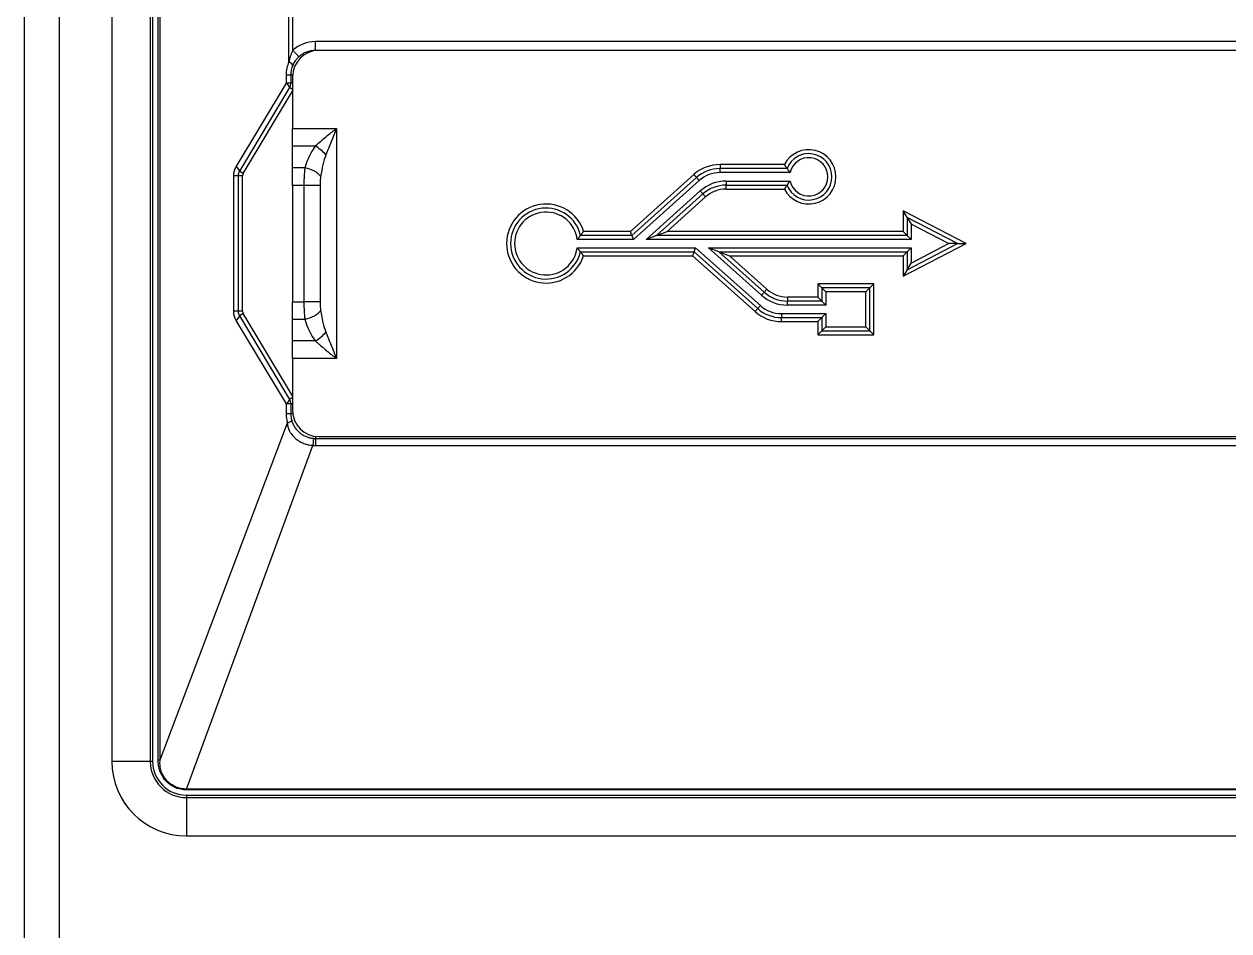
# Model space of a CAD drawing. Header units: millimetres. Extents: x -36 to 4467, y 2 to 3322.
# Drawn here: x 2493.3 to 2561.9, y 1586.6 to 1638.3 of the extents above; entities that cross this region are included whole.
import ezdxf

# ---------------------------------------------------------------- set-up
doc = ezdxf.new("R2010")
doc.units = ezdxf.units.MM

msp = doc.modelspace()

# ---------------------------------------------------------------- linework, layer by layer
for p, q in [((2493.273, 1916.047), (2493.273, 1498.547)), ((2495.273, 1916.047), (2495.273, 1498.547)), ((2498.273, 1815.797), (2498.273, 1596.297)), ((2500.46, 1815.797), (2500.46, 1596.297)), ((2500.598, 1815.797), (2500.598, 1596.297)), ((2500.91, 1596.393), (2500.91, 1815.701)), ((2501.028, 1596.393), (2501.028, 1815.701)), ((2508.362, 1636.147), (2508.362, 1640.447)), ((2508.598, 1636.806), (2508.598, 1639.788)), ((2596.673, 1637.297), (2509.873, 1637.297)), ((2509.873, 1636.797), (2509.873, 1637.297)), ((2508.933, 1636.435), (2508.598, 1636.806)), ((2509.873, 1636.784), (2509.873, 1636.797)), ((2510.073, 1636.797), (2509.873, 1636.797)), ((2596.473, 1636.797), (2510.073, 1636.797)), ((2508.473, 1635.397), (2508.208, 1635.397)), ((2508.208, 1635.397), (2508.208, 1634.936)), ((2508.576, 1635.397), (2508.473, 1635.397)), ((2508.473, 1635.397), (2508.473, 1634.936)), ((2508.573, 1635.297), (2508.573, 1632.348)), ((2508.208, 1634.936), (2505.35, 1630.173)), ((2508.401, 1634.678), (2505.544, 1629.916)), ((2505.758, 1629.787), (2508.573, 1634.478)), ((2508.473, 1634.936), (2508.208, 1634.936)), ((2508.573, 1634.576), (2508.401, 1634.678)), ((2508.573, 1634.936), (2508.473, 1634.936)), ((2508.573, 1631.348), (2508.573, 1632.348)), ((2508.573, 1632.348), (2511.073, 1632.348)), ((2511.073, 1632.348), (2511.073, 1619.246)), ((2508.573, 1630.111), (2508.573, 1631.348)), ((2509.87, 1631.348), (2508.573, 1631.348)), ((2536.614, 1630.297), (2532.941, 1630.297)), ((2532.941, 1630.297), (2532.941, 1630.068)), ((2505.473, 1629.659), (2505.208, 1629.659)), ((2505.208, 1629.659), (2505.208, 1621.936)), ((2505.723, 1629.659), (2505.473, 1629.659)), ((2505.473, 1629.659), (2505.473, 1621.936)), ((2505.758, 1629.787), (2505.544, 1629.916)), ((2505.723, 1621.936), (2505.723, 1629.659)), ((2509.279, 1630.111), (2508.573, 1630.111)), ((2508.573, 1629.111), (2508.573, 1630.111)), ((2531.441, 1629.724), (2527.827, 1626.492)), ((2531.594, 1629.553), (2527.915, 1626.262)), ((2531.441, 1629.724), (2531.594, 1629.553)), ((2531.747, 1629.383), (2531.594, 1629.553)), ((2536.763, 1630.068), (2532.941, 1630.068)), ((2532.941, 1629.839), (2532.941, 1630.068)), ((2536.932, 1629.839), (2532.941, 1629.839)), ((2508.573, 1629.111), (2508.573, 1622.483)), ((2509.218, 1629.111), (2508.573, 1629.111)), ((2510.146, 1629.111), (2509.218, 1629.111)), ((2509.218, 1629.111), (2509.218, 1622.483)), ((2510.146, 1629.111), (2510.146, 1622.483)), ((2531.747, 1629.383), (2528.002, 1626.033)), ((2533.285, 1629.355), (2533.285, 1629.126)), ((2533.285, 1629.355), (2536.932, 1629.355)), ((2533.285, 1628.897), (2533.285, 1629.126)), ((2533.285, 1629.126), (2536.763, 1629.126)), ((2533.285, 1628.897), (2536.614, 1628.897)), ((2528.727, 1626.033), (2531.813, 1628.793)), ((2529.327, 1626.262), (2531.966, 1628.622)), ((2529.927, 1626.492), (2532.118, 1628.452)), ((2531.813, 1628.793), (2531.966, 1628.622)), ((2532.118, 1628.452), (2531.966, 1628.622)), ((2543.373, 1627.652), (2543.373, 1626.492)), ((2546.966, 1625.798), (2543.373, 1627.652)), ((2543.602, 1627.276), (2543.373, 1627.652)), ((2543.602, 1627.276), (2543.602, 1626.262)), ((2543.602, 1627.276), (2543.831, 1626.9)), ((2546.468, 1625.797), (2543.602, 1627.276)), ((2543.831, 1626.9), (2543.831, 1626.033)), ((2545.97, 1625.796), (2543.831, 1626.9)), ((2527.915, 1626.262), (2524.989, 1626.262)), ((2527.827, 1626.492), (2525.163, 1626.492)), ((2527.915, 1626.262), (2527.827, 1626.492)), ((2527.915, 1626.262), (2528.002, 1626.033)), ((2529.327, 1626.262), (2528.727, 1626.033)), ((2529.327, 1626.262), (2529.927, 1626.492)), ((2543.602, 1626.262), (2529.327, 1626.262)), ((2543.373, 1626.492), (2529.927, 1626.492)), ((2543.602, 1626.262), (2543.373, 1626.492)), ((2543.602, 1626.262), (2543.831, 1626.033)), ((2524.797, 1625.55), (2531.549, 1625.55)), ((2528.002, 1626.033), (2524.799, 1626.033)), ((2543.831, 1626.033), (2528.727, 1626.033)), ((2531.462, 1625.321), (2531.549, 1625.55)), ((2531.549, 1625.55), (2535.241, 1622.26)), ((2535.306, 1622.849), (2532.276, 1625.55)), ((2532.276, 1625.55), (2543.831, 1625.55)), ((2532.877, 1625.321), (2532.276, 1625.55)), ((2543.373, 1623.93), (2546.966, 1625.798)), ((2543.602, 1624.307), (2546.468, 1625.797)), ((2543.602, 1625.321), (2543.831, 1625.55)), ((2543.831, 1624.685), (2545.97, 1625.796)), ((2543.831, 1625.55), (2543.831, 1624.685)), ((2546.468, 1625.797), (2545.97, 1625.796)), ((2546.468, 1625.797), (2546.966, 1625.798)), ((2524.986, 1625.321), (2531.462, 1625.321)), ((2525.159, 1625.092), (2531.375, 1625.092)), ((2531.462, 1625.321), (2531.375, 1625.092)), ((2531.375, 1625.092), (2534.936, 1621.918)), ((2531.462, 1625.321), (2535.088, 1622.089)), ((2532.877, 1625.321), (2533.479, 1625.092)), ((2535.459, 1623.02), (2532.877, 1625.321)), ((2532.877, 1625.321), (2543.602, 1625.321)), ((2535.611, 1623.191), (2533.479, 1625.092)), ((2533.479, 1625.092), (2543.373, 1625.092)), ((2543.602, 1625.321), (2543.373, 1625.092)), ((2543.373, 1625.092), (2543.373, 1623.93)), ((2543.602, 1625.321), (2543.602, 1624.307)), ((2543.602, 1624.307), (2543.373, 1623.93)), ((2543.602, 1624.307), (2543.831, 1624.685)), ((2541.714, 1623.497), (2538.514, 1623.497)), ((2538.743, 1623.268), (2538.514, 1623.497)), ((2538.514, 1623.497), (2538.514, 1622.747)), ((2541.485, 1623.268), (2541.714, 1623.497)), ((2541.714, 1620.597), (2541.714, 1623.497)), ((2535.306, 1622.849), (2535.459, 1623.02)), ((2535.611, 1623.191), (2535.459, 1623.02)), ((2538.514, 1622.747), (2536.776, 1622.747)), ((2536.776, 1622.747), (2536.776, 1622.518)), ((2538.743, 1622.518), (2538.514, 1622.747)), ((2541.485, 1623.268), (2538.743, 1623.268)), ((2538.743, 1623.268), (2538.972, 1623.039)), ((2538.743, 1623.268), (2538.743, 1622.518)), ((2541.255, 1623.039), (2538.972, 1623.039)), ((2538.972, 1623.039), (2538.972, 1622.289)), ((2541.485, 1623.268), (2541.255, 1623.039)), ((2541.255, 1621.055), (2541.255, 1623.039)), ((2541.485, 1620.826), (2541.485, 1623.268)), ((2508.573, 1622.483), (2509.218, 1622.483)), ((2508.573, 1621.483), (2508.573, 1622.483)), ((2510.146, 1622.483), (2509.218, 1622.483)), ((2534.936, 1621.918), (2535.088, 1622.089)), ((2535.241, 1622.26), (2535.088, 1622.089)), ((2538.743, 1622.518), (2536.776, 1622.518)), ((2536.776, 1622.289), (2536.776, 1622.518)), ((2538.972, 1622.289), (2536.776, 1622.289)), ((2538.743, 1622.518), (2538.972, 1622.289)), ((2505.473, 1621.936), (2505.208, 1621.936)), ((2505.35, 1621.421), (2508.208, 1616.659)), ((2505.723, 1621.936), (2505.473, 1621.936)), ((2505.758, 1621.807), (2505.544, 1621.678)), ((2505.544, 1621.678), (2508.401, 1616.916)), ((2508.573, 1617.116), (2505.758, 1621.807)), ((2508.573, 1620.246), (2508.573, 1621.483)), ((2508.573, 1621.483), (2509.279, 1621.483)), ((2536.433, 1621.805), (2538.972, 1621.805)), ((2536.433, 1621.805), (2536.433, 1621.576)), ((2536.433, 1621.347), (2536.433, 1621.576)), ((2536.433, 1621.576), (2538.743, 1621.576)), ((2536.433, 1621.347), (2538.514, 1621.347)), ((2538.743, 1621.576), (2538.514, 1621.347)), ((2538.514, 1621.347), (2538.514, 1620.597)), ((2538.743, 1621.576), (2538.972, 1621.805)), ((2538.743, 1621.576), (2538.743, 1620.826)), ((2538.972, 1621.805), (2538.972, 1621.055)), ((2538.743, 1620.826), (2538.514, 1620.597)), ((2538.743, 1620.826), (2538.972, 1621.055)), ((2538.743, 1620.826), (2541.485, 1620.826)), ((2538.972, 1621.055), (2541.255, 1621.055)), ((2541.485, 1620.826), (2541.255, 1621.055)), ((2541.485, 1620.826), (2541.714, 1620.597)), ((2508.573, 1619.246), (2508.573, 1620.246)), ((2509.87, 1620.246), (2508.573, 1620.246)), ((2538.514, 1620.597), (2541.714, 1620.597)), ((2508.573, 1619.246), (2508.573, 1616.297)), ((2511.073, 1619.246), (2508.573, 1619.246)), ((2508.473, 1616.659), (2508.208, 1616.659)), ((2508.208, 1616.659), (2508.208, 1616.097)), ((2508.573, 1617.019), (2508.401, 1616.916)), ((2508.573, 1616.659), (2508.473, 1616.659)), ((2508.473, 1616.659), (2508.473, 1616.097)), ((2508.473, 1616.097), (2508.208, 1616.097)), ((2508.586, 1616.097), (2508.473, 1616.097)), ((2501.028, 1596.393), (2508.279, 1615.584)), ((2509.873, 1614.811), (2509.873, 1614.697)), ((2509.873, 1614.697), (2509.873, 1614.295)), ((2509.873, 1614.697), (2596.673, 1614.697)), ((2510.073, 1614.797), (2596.473, 1614.797)), ((2502.531, 1594.721), (2509.727, 1614.301)), ((2509.873, 1614.295), (2596.673, 1614.295)), ((2500.46, 1596.297), (2498.273, 1596.297)), ((2500.598, 1596.297), (2500.46, 1596.297)), ((2500.91, 1596.393), (2501.028, 1596.393)), ((2604.014, 1594.721), (2502.531, 1594.721)), ((2502.531, 1594.672), (2502.531, 1594.721)), ((2604.014, 1594.672), (2502.531, 1594.672)), ((2502.523, 1594.373), (2502.523, 1594.234)), ((2502.523, 1594.373), (2604.023, 1594.373)), ((2502.523, 1594.234), (2502.523, 1592.047)), ((2502.523, 1594.234), (2604.023, 1594.234)), ((2502.523, 1592.047), (2604.023, 1592.047))]:
    msp.add_line(p, q)
for centre, radius, start, end in [((2509.873, 1635.397), 1.9, 90, 132.14836), ((2510.073, 1635.297), 1.5, 90, 180), ((2509.873, 1635.397), 1.4, 90, 132.14836), ((2510.108, 1635.397), 1.9, 156.74121, 180), ((2509.873, 1635.397), 1.4, 156.74121, 180), ((2507.973, 1634.936), 0.5, 329.03624, 0), ((2537.997, 1629.597), 1.55, 206.84721, 153.15279), ((2537.997, 1629.597), 1.321, 200.8845, 159.1155), ((2532.941, 1628.047), 2.25, 90, 131.81032), ((2537.997, 1629.597), 1.092, 192.79292, 167.20708), ((2506.208, 1629.659), 1, 149.03624, 180), ((2505.973, 1629.659), 0.25, 149.03624, 180), ((2532.941, 1628.047), 2.021, 90, 131.81032), ((2532.941, 1628.047), 1.792, 90, 131.81032), ((2533.285, 1627.147), 2.208, 90, 131.81032), ((2533.285, 1627.147), 1.979, 90, 131.81032), ((2533.285, 1627.147), 1.75, 90, 131.81032), ((2523.023, 1625.797), 2.25, 17.97648, 341.72394), ((2523.023, 1625.797), 2.021, 13.31107, 346.36296), ((2523.023, 1625.797), 1.792, 7.57364, 352.06554), ((2536.776, 1624.497), 2.208, 228.28743, 270), ((2536.776, 1624.497), 1.979, 228.28743, 270), ((2536.776, 1624.497), 1.75, 228.28743, 270), ((2536.433, 1623.597), 2.021, 228.28743, 270), ((2536.433, 1623.597), 1.792, 228.28743, 270), ((2506.208, 1621.936), 1, 180, 210.96376), ((2505.973, 1621.936), 0.25, 180, 210.96376), ((2536.433, 1623.597), 2.25, 228.28743, 270), ((2507.973, 1616.659), 0.5, 0, 30.96376), ((2510.108, 1616.097), 1.9, 180, 195.6791), ((2510.073, 1616.297), 1.5, 180, 270), ((2502.523, 1596.297), 4.25, 180, 270), ((2502.523, 1596.297), 2.063, 180, 270), ((2502.523, 1596.297), 1.924, 180, 270)]:
    msp.add_arc(centre, radius, start, end)
for centre, major_axis, ratio, start_param, end_param in [((2508.127, 1636.147), (-0.459, 0.197), 0.206084, 3.141593, 4.265298), ((2507.973, 1634.936), (0.429, -0.257), 0.264616, 0, 1.155429), ((2511.073, 1628.58), (0, 3.464), 0.57735, 0.645103, 1.112983), ((2509.87, 1630.848), (0.793, -0.609), 0.416451, 1.073503, 1.880061), ((2511.073, 1628.08), (0, 3.464), 0.288675, 0.645103, 1.112983), ((2505.115, 1630.173), (0.429, -0.257), 0.264616, 0, 1.155429), ((2505.973, 1629.659), (0.144, 0.479), 1, 1.322208, 1.862627), ((2509.279, 1629.611), (0.962, -0.274), 0.485484, 0.530036, 1.708037), ((2505.115, 1621.421), (0.429, 0.257), 0.264616, 5.127756, 6.283185), ((2505.973, 1621.936), (-0.144, 0.479), 1, 1.278967, 1.819386), ((2509.279, 1621.983), (0.962, 0.274), 0.485484, 4.575148, 5.75315), ((2511.073, 1623.014), (0, 3.464), 0.57735, 2.028609, 2.49649), ((2511.073, 1623.514), (0, 3.464), 0.288675, 2.028609, 2.49649), ((2509.87, 1620.746), (0.793, 0.609), 0.416451, 4.403124, 5.209682), ((2507.973, 1616.659), (0.429, 0.257), 0.264616, 5.127756, 6.283185), ((2509.873, 1616.097), (0, 1.4), 1, 1.570796, 1.844448), ((2508.043, 1615.584), (0.481, 0.135), 0.142659, 5.182604, 6.283185), ((2509.727, 1614.203), (0.038, 0.499), 0.015331, 0, 1.373989), ((2509.873, 1616.097), (-1.399, 0.064), 1, 1.540123, 1.616861), ((2509.873, 1616.195), (-1.9, 0.03), 1, 1.509605, 1.586343)]:
    msp.add_ellipse(centre, major_axis=major_axis, ratio=ratio, start_param=start_param, end_param=end_param)
for points, knots in [([(2508.598, 1636.806), (2508.583, 1636.78), (2508.57, 1636.754), (2508.544, 1636.701), (2508.532, 1636.674), (2508.496, 1636.594), (2508.475, 1636.539), (2508.437, 1636.429), (2508.42, 1636.374), (2508.388, 1636.261), (2508.375, 1636.205), (2508.362, 1636.147)], [0, 0, 0, 0, 0.125, 0.125, 0.25, 0.25, 0.5, 0.5, 0.75, 0.75, 1, 1, 1, 1]), ([(2508.933, 1636.435), (2508.914, 1636.418), (2508.895, 1636.4), (2508.859, 1636.364), (2508.842, 1636.345), (2508.791, 1636.288), (2508.76, 1636.248), (2508.702, 1636.167), (2508.676, 1636.126), (2508.64, 1636.061), (2508.628, 1636.039), (2508.606, 1635.995), (2508.596, 1635.973), (2508.586, 1635.95)], [0, 0, 0, 0, 0.125, 0.125, 0.25, 0.25, 0.5, 0.5, 0.75, 0.75, 0.875, 0.875, 1, 1, 1, 1]), ([(2511.073, 1632.348), (2511.06, 1632.338), (2511.047, 1632.327), (2511.021, 1632.306), (2510.982, 1632.274), (2510.892, 1632.2), (2510.814, 1632.137), (2510.66, 1632.011), (2510.558, 1631.927), (2510.357, 1631.76), (2510.257, 1631.678), (2510.061, 1631.512), (2509.964, 1631.43), (2509.87, 1631.348)], [0, 0, 0, 0, 0.03125, 0.03125, 0.0625, 0.125, 0.25, 0.25, 0.5, 0.5, 0.75, 0.75, 1, 1, 1, 1]), ([(2511.073, 1632.348), (2511.021, 1632.222), (2510.969, 1632.096), (2510.867, 1631.843), (2510.816, 1631.718), (2510.715, 1631.468), (2510.665, 1631.343), (2510.567, 1631.095), (2510.518, 1630.971), (2510.471, 1630.848)], [0, 0, 0, 0, 0.25, 0.25, 0.5, 0.5, 0.75, 0.75, 1, 1, 1, 1]), ([(2536.763, 1630.068), (2536.759, 1630.073), (2536.755, 1630.079), (2536.746, 1630.093), (2536.74, 1630.101), (2536.724, 1630.126), (2536.711, 1630.144), (2536.695, 1630.169), (2536.692, 1630.175), (2536.685, 1630.185), (2536.681, 1630.19), (2536.671, 1630.207), (2536.657, 1630.229), (2536.639, 1630.257), (2536.628, 1630.274), (2536.621, 1630.285), (2536.618, 1630.291), (2536.614, 1630.297)], [0, 0, 0, 0, 0.125, 0.125, 0.25, 0.25, 0.5, 0.5, 0.5625, 0.5625, 0.625, 0.625, 0.75, 0.875, 0.9375, 0.9375, 1, 1, 1, 1]), ([(2509.279, 1630.111), (2509.268, 1630.036), (2509.259, 1629.958), (2509.244, 1629.798), (2509.238, 1629.715), (2509.232, 1629.61), (2509.23, 1629.589), (2509.228, 1629.546), (2509.227, 1629.525), (2509.225, 1629.46), (2509.223, 1629.417), (2509.22, 1629.287), (2509.218, 1629.199), (2509.218, 1629.111)], [0, 0, 0, 0, 0.25, 0.25, 0.5, 0.5, 0.5625, 0.5625, 0.625, 0.625, 0.75, 0.75, 1, 1, 1, 1]), ([(2510.176, 1629.611), (2510.17, 1629.571), (2510.165, 1629.53), (2510.158, 1629.448), (2510.155, 1629.406), (2510.15, 1629.322), (2510.148, 1629.28), (2510.146, 1629.196), (2510.146, 1629.154), (2510.146, 1629.111)], [0, 0, 0, 0, 0.25, 0.25, 0.5, 0.5, 0.75, 0.75, 1, 1, 1, 1]), ([(2536.763, 1630.068), (2536.767, 1630.063), (2536.771, 1630.056), (2536.781, 1630.042), (2536.786, 1630.034), (2536.798, 1630.017), (2536.805, 1630.008), (2536.818, 1629.989), (2536.826, 1629.979), (2536.841, 1629.959), (2536.848, 1629.948), (2536.864, 1629.927), (2536.873, 1629.916), (2536.889, 1629.894), (2536.902, 1629.878), (2536.915, 1629.861), (2536.924, 1629.85), (2536.928, 1629.844), (2536.932, 1629.839)], [0, 0, 0, 0, 0.125, 0.125, 0.25, 0.25, 0.375, 0.375, 0.5, 0.5, 0.625, 0.625, 0.75, 0.75, 0.875, 0.9375, 0.9375, 1, 1, 1, 1]), ([(2536.763, 1629.126), (2536.759, 1629.121), (2536.755, 1629.115), (2536.746, 1629.101), (2536.74, 1629.093), (2536.724, 1629.068), (2536.711, 1629.05), (2536.695, 1629.025), (2536.692, 1629.02), (2536.685, 1629.009), (2536.681, 1629.004), (2536.671, 1628.988), (2536.657, 1628.966), (2536.639, 1628.938), (2536.628, 1628.92), (2536.621, 1628.909), (2536.618, 1628.903), (2536.614, 1628.897)], [0, 0, 0, 0, 0.125, 0.125, 0.25, 0.25, 0.5, 0.5, 0.5625, 0.5625, 0.625, 0.625, 0.75, 0.875, 0.9375, 0.9375, 1, 1, 1, 1]), ([(2536.763, 1629.126), (2536.767, 1629.132), (2536.771, 1629.138), (2536.781, 1629.152), (2536.786, 1629.16), (2536.798, 1629.177), (2536.805, 1629.186), (2536.818, 1629.205), (2536.826, 1629.215), (2536.841, 1629.236), (2536.848, 1629.246), (2536.864, 1629.268), (2536.873, 1629.279), (2536.889, 1629.3), (2536.902, 1629.317), (2536.915, 1629.333), (2536.924, 1629.344), (2536.928, 1629.35), (2536.932, 1629.355)], [0, 0, 0, 0, 0.125, 0.125, 0.25, 0.25, 0.375, 0.375, 0.5, 0.5, 0.625, 0.625, 0.75, 0.75, 0.875, 0.9375, 0.9375, 1, 1, 1, 1]), ([(2524.989, 1626.262), (2524.985, 1626.257), (2524.98, 1626.25), (2524.968, 1626.236), (2524.962, 1626.228), (2524.948, 1626.211), (2524.94, 1626.202), (2524.925, 1626.183), (2524.917, 1626.173), (2524.892, 1626.142), (2524.873, 1626.12), (2524.846, 1626.088), (2524.832, 1626.072), (2524.818, 1626.055), (2524.808, 1626.044), (2524.803, 1626.039), (2524.799, 1626.033)], [0, 0, 0, 0, 0.125, 0.125, 0.25, 0.25, 0.375, 0.375, 0.5, 0.5, 0.75, 0.75, 0.875, 0.9375, 0.9375, 1, 1, 1, 1]), ([(2524.989, 1626.262), (2524.993, 1626.268), (2524.998, 1626.274), (2525.007, 1626.285), (2525.01, 1626.288), (2525.016, 1626.296), (2525.019, 1626.3), (2525.035, 1626.321), (2525.05, 1626.34), (2525.073, 1626.37), (2525.08, 1626.38), (2525.097, 1626.402), (2525.113, 1626.424), (2525.134, 1626.452), (2525.146, 1626.469), (2525.154, 1626.48), (2525.159, 1626.486), (2525.163, 1626.492)], [0, 0, 0, 0, 0.125, 0.125, 0.1875, 0.1875, 0.25, 0.25, 0.5, 0.5, 0.625, 0.625, 0.75, 0.875, 0.9375, 0.9375, 1, 1, 1, 1]), ([(2524.986, 1625.321), (2524.982, 1625.326), (2524.977, 1625.333), (2524.966, 1625.347), (2524.959, 1625.355), (2524.945, 1625.372), (2524.938, 1625.381), (2524.923, 1625.4), (2524.915, 1625.41), (2524.889, 1625.441), (2524.872, 1625.463), (2524.844, 1625.495), (2524.83, 1625.511), (2524.816, 1625.528), (2524.807, 1625.539), (2524.802, 1625.544), (2524.797, 1625.55)], [0, 0, 0, 0, 0.125, 0.125, 0.25, 0.25, 0.375, 0.375, 0.5, 0.5, 0.75, 0.75, 0.875, 0.9375, 0.9375, 1, 1, 1, 1]), ([(2524.986, 1625.321), (2524.991, 1625.315), (2524.996, 1625.309), (2525.004, 1625.298), (2525.007, 1625.295), (2525.013, 1625.287), (2525.016, 1625.283), (2525.032, 1625.262), (2525.047, 1625.243), (2525.069, 1625.213), (2525.077, 1625.203), (2525.093, 1625.181), (2525.109, 1625.159), (2525.13, 1625.131), (2525.142, 1625.114), (2525.151, 1625.103), (2525.155, 1625.097), (2525.159, 1625.092)], [0, 0, 0, 0, 0.125, 0.125, 0.1875, 0.1875, 0.25, 0.25, 0.5, 0.5, 0.625, 0.625, 0.75, 0.875, 0.9375, 0.9375, 1, 1, 1, 1]), ([(2509.218, 1622.483), (2509.218, 1622.439), (2509.219, 1622.395), (2509.22, 1622.308), (2509.221, 1622.264), (2509.224, 1622.135), (2509.228, 1622.05), (2509.235, 1621.924), (2509.238, 1621.882), (2509.242, 1621.82), (2509.244, 1621.799), (2509.247, 1621.758), (2509.249, 1621.738), (2509.259, 1621.637), (2509.268, 1621.559), (2509.279, 1621.483)], [0, 0, 0, 0, 0.125, 0.125, 0.25, 0.25, 0.5, 0.5, 0.625, 0.625, 0.6875, 0.6875, 0.75, 0.75, 1, 1, 1, 1]), ([(2510.146, 1622.483), (2510.146, 1622.441), (2510.146, 1622.398), (2510.148, 1622.314), (2510.15, 1622.272), (2510.155, 1622.189), (2510.158, 1622.147), (2510.165, 1622.064), (2510.17, 1622.023), (2510.176, 1621.983)], [0, 0, 0, 0, 0.25, 0.25, 0.5, 0.5, 0.75, 0.75, 1, 1, 1, 1]), ([(2510.471, 1620.746), (2510.495, 1620.685), (2510.519, 1620.623), (2510.567, 1620.499), (2510.592, 1620.437), (2510.666, 1620.25), (2510.716, 1620.125), (2510.816, 1619.875), (2510.867, 1619.75), (2510.944, 1619.561), (2510.982, 1619.467), (2511.027, 1619.357), (2511.047, 1619.309), (2511.06, 1619.278), (2511.066, 1619.262), (2511.073, 1619.246)], [0, 0, 0, 0, 0.125, 0.125, 0.25, 0.25, 0.5, 0.5, 0.75, 0.75, 0.875, 0.9375, 0.96875, 0.96875, 1, 1, 1, 1]), ([(2509.87, 1620.246), (2509.917, 1620.205), (2509.965, 1620.164), (2510.038, 1620.102), (2510.062, 1620.081), (2510.111, 1620.039), (2510.136, 1620.019), (2510.259, 1619.915), (2510.359, 1619.832), (2510.56, 1619.666), (2510.662, 1619.582), (2510.815, 1619.457), (2510.866, 1619.415), (2510.943, 1619.352), (2510.982, 1619.32), (2511.021, 1619.288), (2511.047, 1619.267), (2511.06, 1619.257), (2511.073, 1619.246)], [0, 0, 0, 0, 0.125, 0.125, 0.1875, 0.1875, 0.25, 0.25, 0.5, 0.5, 0.75, 0.75, 0.875, 0.875, 0.9375, 0.96875, 0.96875, 1, 1, 1, 1]), ([(2508.279, 1615.584), (2508.278, 1615.578), (2508.278, 1615.573), (2508.279, 1615.561), (2508.279, 1615.545), (2508.281, 1615.506), (2508.284, 1615.473), (2508.29, 1615.429), (2508.294, 1615.408), (2508.304, 1615.364), (2508.31, 1615.343), (2508.328, 1615.279), (2508.344, 1615.238), (2508.379, 1615.157), (2508.399, 1615.118), (2508.432, 1615.06), (2508.444, 1615.041), (2508.468, 1615.004), (2508.48, 1614.985), (2508.519, 1614.931), (2508.546, 1614.897), (2508.631, 1614.798), (2508.694, 1614.737), (2508.795, 1614.653), (2508.83, 1614.626), (2508.884, 1614.588), (2508.902, 1614.575), (2508.939, 1614.552), (2508.958, 1614.54), (2509.053, 1614.484), (2509.131, 1614.446), (2509.253, 1614.398), (2509.294, 1614.384), (2509.357, 1614.364), (2509.379, 1614.358), (2509.421, 1614.347), (2509.443, 1614.342), (2509.508, 1614.328), (2509.551, 1614.32), (2509.617, 1614.311), (2509.65, 1614.307), (2509.683, 1614.304), (2509.705, 1614.302), (2509.716, 1614.301), (2509.727, 1614.301)], [0, 0, 0, 0, 0.007813, 0.007813, 0.015625, 0.03125, 0.0625, 0.0625, 0.09375, 0.09375, 0.125, 0.125, 0.1875, 0.1875, 0.25, 0.25, 0.28125, 0.28125, 0.3125, 0.3125, 0.375, 0.375, 0.5, 0.5, 0.5625, 0.5625, 0.59375, 0.59375, 0.625, 0.625, 0.75, 0.75, 0.8125, 0.8125, 0.84375, 0.84375, 0.875, 0.875, 0.9375, 0.9375, 0.96875, 0.984375, 0.984375, 1, 1, 1, 1]), ([(2508.525, 1615.719), (2508.544, 1615.651), (2508.568, 1615.585), (2508.626, 1615.456), (2508.66, 1615.394), (2508.718, 1615.304), (2508.739, 1615.275), (2508.783, 1615.218), (2508.805, 1615.19), (2508.877, 1615.111), (2508.928, 1615.062), (2509.01, 1614.994), (2509.038, 1614.972), (2509.082, 1614.941), (2509.097, 1614.931), (2509.127, 1614.912), (2509.143, 1614.902), (2509.219, 1614.857), (2509.283, 1614.825), (2509.382, 1614.786), (2509.415, 1614.773), (2509.466, 1614.757), (2509.483, 1614.752), (2509.518, 1614.743), (2509.535, 1614.738), (2509.623, 1614.718), (2509.694, 1614.707), (2509.765, 1614.701)], [0, 0, 0, 0, 0.125, 0.125, 0.25, 0.25, 0.3125, 0.3125, 0.375, 0.375, 0.5, 0.5, 0.5625, 0.5625, 0.59375, 0.59375, 0.625, 0.625, 0.75, 0.75, 0.8125, 0.8125, 0.84375, 0.84375, 0.875, 0.875, 1, 1, 1, 1]), ([(2502.531, 1594.672), (2502.476, 1594.672), (2502.421, 1594.675), (2502.312, 1594.687), (2502.204, 1594.703), (2502.098, 1594.731), (2502.019, 1594.756), (2501.993, 1594.766), (2501.941, 1594.785), (2501.916, 1594.796), (2501.79, 1594.851), (2501.695, 1594.905), (2501.583, 1594.984), (2501.561, 1595.001), (2501.518, 1595.035), (2501.496, 1595.053), (2501.434, 1595.108), (2501.395, 1595.146), (2501.283, 1595.267), (2501.218, 1595.354), (2501.146, 1595.471), (2501.133, 1595.495), (2501.107, 1595.543), (2501.094, 1595.568), (2501.058, 1595.643), (2501.037, 1595.693), (2500.981, 1595.848), (2500.954, 1595.954), (2500.927, 1596.118), (2500.92, 1596.173), (2500.912, 1596.283), (2500.91, 1596.338), (2500.91, 1596.393)], [0, 0, 0, 0, 0.0625, 0.0625, 0.125, 0.1875, 0.1875, 0.21875, 0.21875, 0.25, 0.25, 0.375, 0.375, 0.40625, 0.40625, 0.4375, 0.4375, 0.5, 0.5, 0.625, 0.625, 0.65625, 0.65625, 0.6875, 0.6875, 0.75, 0.75, 0.875, 0.875, 0.9375, 0.9375, 1, 1, 1, 1]), ([(2502.531, 1594.721), (2502.478, 1594.721), (2502.425, 1594.723), (2502.319, 1594.733), (2502.215, 1594.749), (2502.113, 1594.775), (2502.036, 1594.799), (2502.011, 1594.808), (2501.961, 1594.827), (2501.936, 1594.837), (2501.815, 1594.89), (2501.723, 1594.942), (2501.616, 1595.02), (2501.594, 1595.036), (2501.553, 1595.069), (2501.532, 1595.087), (2501.472, 1595.14), (2501.435, 1595.178), (2501.329, 1595.295), (2501.267, 1595.38), (2501.201, 1595.495), (2501.188, 1595.518), (2501.164, 1595.565), (2501.152, 1595.59), (2501.12, 1595.663), (2501.101, 1595.713), (2501.054, 1595.863), (2501.033, 1595.967), (2501.021, 1596.1), (2501.019, 1596.127), (2501.017, 1596.18), (2501.017, 1596.207), (2501.018, 1596.287), (2501.022, 1596.34), (2501.028, 1596.393)], [0, 0, 0, 0, 0.0625, 0.0625, 0.125, 0.1875, 0.1875, 0.21875, 0.21875, 0.25, 0.25, 0.375, 0.375, 0.40625, 0.40625, 0.4375, 0.4375, 0.5, 0.5, 0.625, 0.625, 0.65625, 0.65625, 0.6875, 0.6875, 0.75, 0.75, 0.875, 0.875, 0.90625, 0.90625, 0.9375, 0.9375, 1, 1, 1, 1])]:
    msp.add_open_spline(points, degree=3, knots=knots)

doc.saveas('drawing.dxf')
